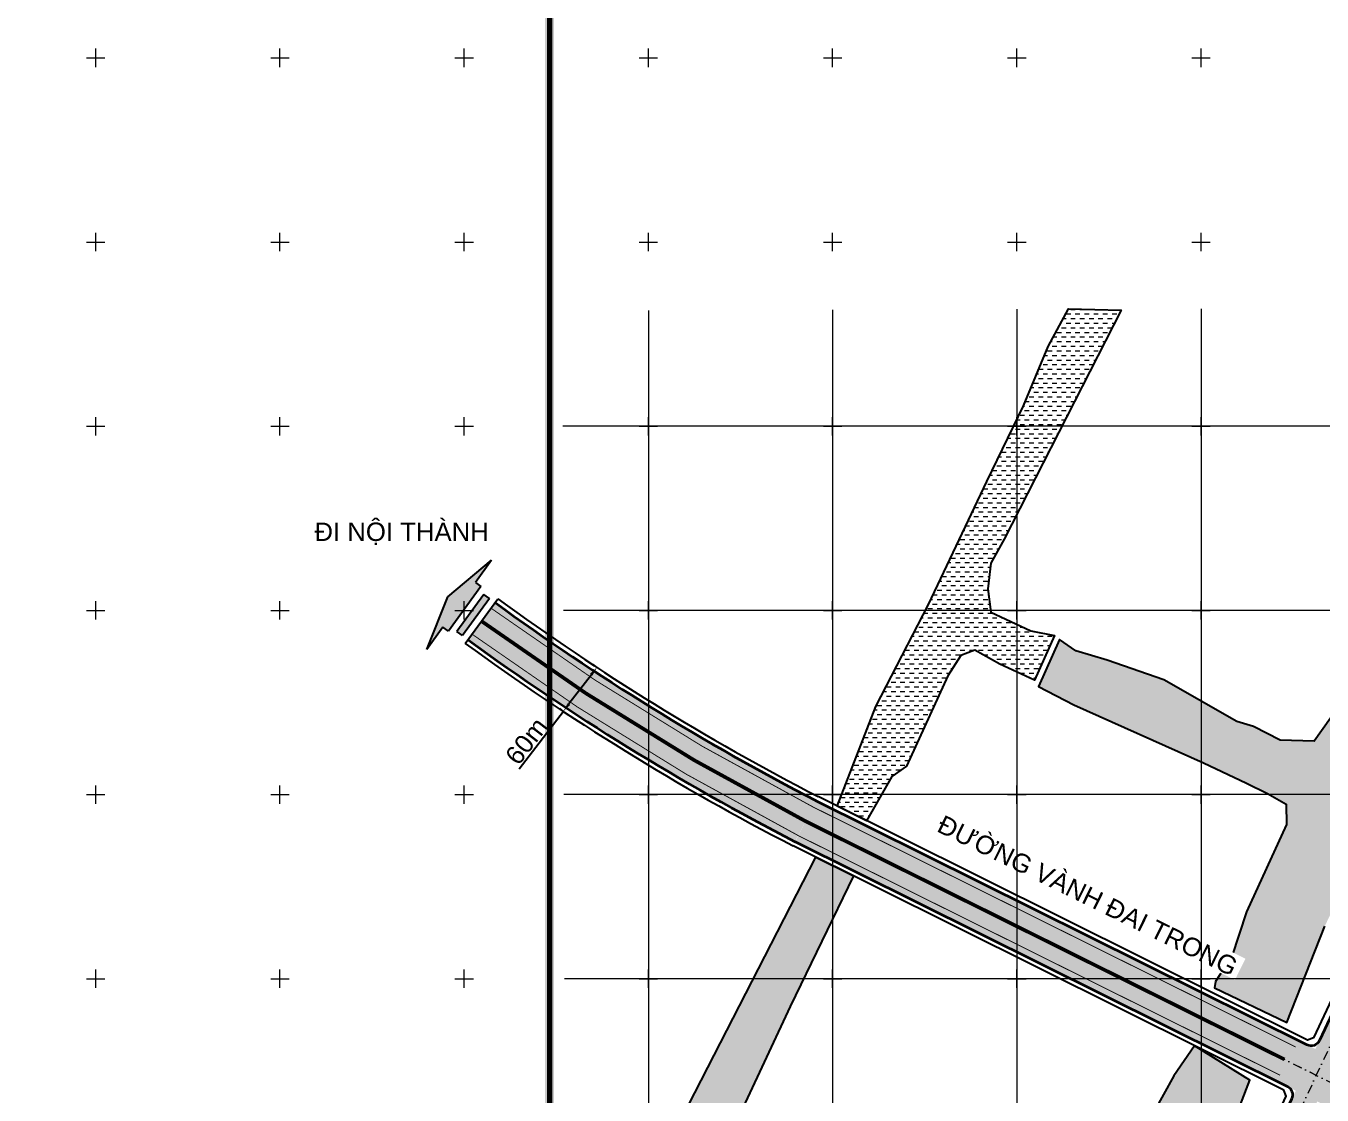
# Model space of a CAD drawing. Header units: millimetres. Extents: x 546597 to 607848, y 1180644 to 1193180.
# Drawn here: x 595124 to 596531, y 1185674 to 1186835 of the extents above; entities that cross this region are included whole.
import ezdxf
from ezdxf.enums import TextEntityAlignment as Align

# ---------------------------------------------------------------- set-up
doc = ezdxf.new("R2010")
doc.units = ezdxf.units.MM
doc.header["$MEASUREMENT"] = 0
for name, pattern in [('ACAD_ISO02W100', [15, 12, -3]), ('DASHDOT', [1, 0.5, -0.25, 0, -0.25]), ('DASHED', [0.75, 0.5, -0.25])]:
    doc.linetypes.add(name, pattern=pattern)
doc.layers.get('0').update_dxf_attribs({"linetype": 'CONTINUOUS', "lineweight": 20})
doc.layers.get('DEFPOINTS').update_dxf_attribs({"linetype": 'CONTINUOUS', "lineweight": 20})
for name, color, linetype, lineweight in [('A-DUONG', 1, 'CONTINUOUS', 35), ('A-LE', 4, 'CONTINUOUS', 25), ('A-TIM', 6, 'DASHDOT', 13), ('DIM GIAO THONG', 3, 'CONTINUOUS', 15), ('hide - hatch SONG RACH', 150, 'CONTINUOUS', 5), ('KHUNG', 2, 'CONTINUOUS', 120), ('toa do', 2, 'CONTINUOUS', 13)]:
    doc.layers.add(name, color=color, linetype=linetype, lineweight=lineweight)
for name, color, linetype in [('duong HH', 251, 'CONTINUOUS'), ('duong MOI', 251, 'ACAD_ISO02W100'), ('hatch CX cach ly', 70, 'CONTINUOUS'), ('SONG', 150, 'CONTINUOUS'), ('text DUONG', 7, 'CONTINUOUS')]:
    doc.layers.add(name, color=color, linetype=linetype)
doc.styles.add('VHEL-B', font='VHELVEB.TTF')
doc.styles.add('VNI-Helve Bold', font='VHELVEB.TTF')
doc.dimstyles.new('S1', dxfattribs={"dimtxt": 20, "dimasz": 10, "dimexe": 5, "dimexo": 0.625, "dimgap": 2, "dimtad": 1, "dimdec": 0, "dimtxsty": 'VHEL-B', "dimcen": 2.5, "dimclrd": 256, "dimclre": 256, "dimadec": 0, "dimazin": 0, "dimtfac": 1, "dimtdec": 0, "dimtmove": 0, "dimatfit": 3, "dimfxl": 1, "dimarcsym": 0})
pattern_1 = [(0, (601998.4743, 1186516.907), (5, 5), [5, -5])]

# ---------------------------------------------------------------- blocks, each defined once
blk = doc.blocks.new('MUITEN')
at = {"linetype": 'Continuous'}
h = blk.add_hatch(color=256, dxfattribs=at)
h.paths.add_polyline_path([(9.31, 0), (9.31, 2.82), (-9.31, 2.82), (-9.31, 0)])
h.paths.add_polyline_path([(11.27, 5.64), (11.27, 8.46), (22.55, 8.46), (0, 14.09), (-22.55, 8.46), (-11.27, 8.46), (-11.27, 5.64)])
for p, q in [((-22.55, 8.46), (0, 14.09)), ((-22.55, 8.46), (0, 14.09)), ((0, 14.09), (22.55, 8.46)), ((-11.27, 8.46), (-22.55, 8.46)), ((-11.27, 5.64), (-11.27, 8.46)), ((11.27, 5.64), (-11.27, 5.64)), ((11.27, 8.46), (11.27, 5.64)), ((22.55, 8.46), (11.27, 8.46)), ((9.31, 2.82), (-9.31, 2.82)), ((-9.31, 0), (-9.31, 2.82)), ((9.31, 0), (9.31, 2.82)), ((-11.27, -2.82), (11.27, -2.82))]:
    blk.add_line(p, q)
blk.add_lwpolyline([(9.31, 0), (-9.31, 0)])
blk = doc.blocks.new('*D95')
at = {"layer": 'DEFPOINTS', "color": 0, "transparency": 16777216}
for p in [(595744.1, 1186138.1), (595744.8, 1186137.6), (595708.4, 1186089.9)]:
    blk.add_point(p, dxfattribs=at)
at = {"layer": 'DIM GIAO THONG', "lineweight": -2, "transparency": 16777216}
for p, q in [((595744.3, 1186138), (595740.2, 1186141.2)), ((595738.1, 1186130.2), (595713.8, 1186098.4)), ((595707.7, 1186090.4), (595659.7, 1186027.5)), ((595707.9, 1186090.3), (595703.8, 1186093.5))]:
    blk.add_line(p, q, dxfattribs=at)
at = {"layer": 'DIM GIAO THONG', "transparency": 16777216}
for points in [[(595736.7, 1186131.2), (595739.4, 1186129.2), (595744.1, 1186138.1)], [(595712.5, 1186099.4), (595715.1, 1186097.4), (595707.7, 1186090.4)]]:
    blk.add_solid(points, dxfattribs=at)
at = {"layer": 'DIM GIAO THONG', "color": 0, "transparency": 16777216, "insert": (595667.6, 1186058.1), "char_height": 20, "attachment_point": 5, "rotation": 52.6341, "style": 'VHEL-B'}
blk.add_mtext('60m', dxfattribs=at)
blk = doc.blocks.new('CROSS')
for p, q in [((-5, 0), (5, 0)), ((0, -5), (0, 5))]:
    blk.add_line(p, q)

msp = doc.modelspace()

# ---------------------------------------------------------------- hatches: boundary and pattern name
at = {"layer": 'hide - hatch SONG RACH'}
h = msp.add_hatch(dxfattribs=at)
h.set_pattern_fill('DASH', color=256, scale=40, style=0)
h.set_pattern_definition(pattern_1)
h.paths.add_polyline_path([(597230.3, 1187083.8), (597217.5, 1187075.2), (597157.1, 1187027.5), (597080, 1186948.7), (597023.5, 1186922.5), (596992.5, 1186881.3), (596961.1, 1186829.4), (596896.2, 1186756.3), (596844.8, 1186689.2), (596755.8, 1186529.6), (596659.3, 1186335.3), (596615.9, 1186235.9), (596582, 1186160.1), (596558.1, 1186108.1), (596522.7, 1186058.2), (596485.9, 1186059.2), (596456.9, 1186074), (596438.7, 1186079.2), (596359.6, 1186124.5), (596298, 1186145.9), (596264.2, 1186156), (596246.5, 1186168.4), (596223.6, 1186117.3), (596261.8, 1186097.3), (596402.5, 1186034.4), (596449.2, 1186012.4), (596472.1, 1186001.2), (596492.3, 1185989.6), (596492.7, 1185967.6), (596449.4, 1185872.7), (596433.6, 1185824.2), (596415.6, 1185796.9), (596414.5, 1185790.1), (596493, 1185752.7), (596534.3, 1185857.1), (596562, 1185915.3), (596599.5, 1186000.5), (596638.1, 1186083.4), (596677.8, 1186170.7), (596710.5, 1186233.9), (596734.4, 1186280.5), (596763.7, 1186345.1), (596788.2, 1186395.2), (596801.6, 1186404.4), (596838.5, 1186480.1), (596840.8, 1186502.7), (596880.5, 1186582.3), (596921, 1186631.6), (596935.2, 1186670.4), (597019.8, 1186770.8), (597037.7, 1186799.9), (597077.8, 1186840), (597091.5, 1186843.7), (597101.3, 1186844.1), (597110.1, 1186842.7), (597123.4, 1186852.3), (597139, 1186862), (597159, 1186855.7), (597159.9, 1186850.9), (597229.1, 1186913.2), (597228.8, 1186957.3), (597227.3, 1186962.5), (597272.5, 1187000.5)])
h = msp.add_hatch(dxfattribs=at)
h.set_pattern_fill('DASH', color=256, scale=40, style=0)
h.set_pattern_definition(pattern_1)
h.paths.add_polyline_path([(596004.9, 1185987.5), (596047.1, 1186095.5), (596104, 1186206.3), (596167.6, 1186340), (596207.3, 1186422.1), (596233.9, 1186486.4), (596256, 1186527.6), (596313.3, 1186526.1), (596186.3, 1186277.2), (596171.9, 1186251.3), (596168.4, 1186223.5), (596171.9, 1186198.2), (596215.2, 1186177.8), (596241, 1186172.8), (596219.1, 1186124.1), (596181.4, 1186141.5), (596154.5, 1186156.9), (596139.1, 1186151), (596125.2, 1186129.1), (596080.3, 1186031), (596064.3, 1186019.5), (596036.9, 1185971.6)])
h = msp.add_hatch(dxfattribs=at)
h.set_pattern_fill('DASH', color=256, scale=40, style=0)
h.set_pattern_definition(pattern_1)
h.paths.add_polyline_path([(595953.8, 1185770), (596022.6, 1185911.7), (595981.9, 1185931.9), (595822.8, 1185622.7), (595702.8, 1185355.3), (595677.3, 1185293.9), (595635.5, 1185200.5), (595574.3, 1185070.6), (595560.2, 1185044.2), (595539.5, 1184994.5), (595515.5, 1184938.3), (595500.4, 1184909), (595476.4, 1184881.8), (595485, 1184870.8), (595487, 1184858.2), (595467.7, 1184824.9), (595476.5, 1184812.4), (595469.3, 1184789.6), (595459.4, 1184756.7), (595436.6, 1184737.7), (595420.2, 1184710), (595488.6, 1184738.9), (595485, 1184749.5), (595507.5, 1184811.6), (595521.6, 1184840.4), (595542.8, 1184894.9), (595562.2, 1184939.7), (595572, 1184968.5), (595602.5, 1185027.1), (595608.9, 1185038.2), (595620.1, 1185065.4), (595638.7, 1185101.6), (595647.1, 1185115), (595663.3, 1185153.4), (595706.9, 1185243.8), (595730.7, 1185294.4), (595739.1, 1185316.1), (595742.8, 1185330.8), (595748.3, 1185349.1), (595755.1, 1185360.9), (595760.9, 1185358.6), (595784.1, 1185408.9), (595856.3, 1185560.7)])
h = msp.add_hatch(dxfattribs=at)
h.set_pattern_fill('DASH', color=256, scale=40, style=0)
h.set_pattern_definition(pattern_1)
h.paths.add_polyline_path([(596367.4, 1185474.5), (596416.2, 1185593.8), (596453, 1185689.8), (596393, 1185727.2), (596370.3, 1185694.6), (596336.9, 1185633.9), (596302.7, 1185560.3), (596273.3, 1185485.5), (596243.8, 1185420.3), (596207.8, 1185373.4), (596163.6, 1185298.2), (596089.9, 1185191.2), (596014.6, 1185076.5), (595999.1, 1185085), (595974.3, 1185054.5), (595926.6, 1185005.1), (595845.5, 1184917.8), (595758.1, 1184867), (595693.1, 1184824.2), (595596.5, 1184769.3), (595514, 1184739.1), (595488.6, 1184738.9), (595420.2, 1184710), (595408.5, 1184691.9), (595356.3, 1184672.8), (595257.6, 1184659.4), (595151.2, 1184644.1), (595084.4, 1184630), (595034.1, 1184619.2), (594960.9, 1184593), (594928.5, 1184586.1), (594897.3, 1184582.6), (594863.7, 1184581.9), (594845.3, 1184582.3), (594831.9, 1184582.2), (594824.4, 1184581.5), (594785.7, 1184577.1), (594797.5, 1184558.5), (594810.1, 1184539.2), (594819.7, 1184526.2), (594832.6, 1184510.4), (594841.8, 1184500), (594863, 1184479), (594882.9, 1184462), (594922.9, 1184498.9), (594935.8, 1184508.9), (595061.4, 1184552.1), (595123.5, 1184567.3), (595311.5, 1184600.8), (595403.3, 1184607.5), (595513, 1184657.2), (595673.7, 1184725.2), (595756.1, 1184768.3), (595935.9, 1184893.3), (596034.8, 1184994.3), (596128.7, 1185090.4), (596196.9, 1185181.1), (596248.1, 1185256.3), (596315.1, 1185374.6)])

# ---------------------------------------------------------------- linework, layer by layer
at = {"layer": 'A-DUONG', "flags": 128}
msp.add_lwpolyline([(597294.8, 1186956.3, 0.088863), (596934, 1186569, 0.038683), (596779.7, 1186267.7), (596528.5, 1185732.9, -0.420765), (596515, 1185728.2), (595981.9, 1185993.4)], format="xyb", dxfattribs=at)
at = {"layer": 'A-DUONG', "ltscale": 0.05, "flags": 128}
msp.add_lwpolyline([(593966.3, 1185826.3), (594733.4, 1184650.6), (594795.9, 1184551.6, 0.149893), (594962.7, 1184408.2), (594971.9, 1184404.1, 0.377959), (594984.5, 1184408.2), (595008.2, 1184447.9, -0.09333), (595132.9, 1184500.3), (595376.7, 1184536.4, 0.083234), (595478.9, 1184579.7), (595780.9, 1184737.3), (595844.7, 1184774.5), (596011.7, 1184916.1), (596151.5, 1185064, 0.048231), (596302.7, 1185259.2), (596477.9, 1185625.2), (596498.7, 1185669.6, 0.407692), (596494.1, 1185682.8), (595959.3, 1185948.8)], format="xyb", dxfattribs=at)
at = {"layer": 'A-DUONG'}
for radius, end in [(2640.4, 242.7402), (2690.4, 242.7478)]:
    msp.add_arc((597191.3, 1188340.6), radius, 233.8493, end, dxfattribs=at)
at = {"layer": 'A-LE', "flags": 128}
for points in [[(597287.6, 1186959.6, 0.088248), (596928, 1186572.7, 0.038675), (596773.3, 1186270.5), (596522.1, 1185735.8), (596515.5, 1185733.5), (595984.2, 1185997.8)], [(593970.4, 1185829), (594737.6, 1184653.3), (594800.2, 1184554.2, 0.149893), (594964.7, 1184412.8), (594971.5, 1184409.8), (594978.7, 1184412.1), (595003.1, 1184452.9, -0.094571), (595131.6, 1184507.2), (595375.4, 1184543.3, 0.083229), (595475.4, 1184585.8), (595777.6, 1184743.5), (595840.7, 1184780.3), (596006.9, 1184921.2), (596146.4, 1185068.8, 0.04815), (596296.6, 1185262.6), (596471.6, 1185628.2), (596492.3, 1185672.5), (596490, 1185679.2), (595957.1, 1185944.3)]]:
    msp.add_lwpolyline(points, format="xyb", dxfattribs=at)
at = {"layer": 'A-LE'}
for radius, end in [(2635.4, 242.7395), (2695.4, 242.7486)]:
    msp.add_arc((597191.3, 1188340.6), radius, 233.8493, end, dxfattribs=at)
at = {"layer": 'A-TIM', "ltscale": 20, "flags": 128}
for points in [[(598889.9, 1187900.3), (598712.6, 1187821.3), (598462.1, 1187665.3), (597829.9, 1187277.6), (597420, 1187025.5, 0.112921), (596945, 1186562.1, 0.038699), (596791.6, 1186262.4), (596489.6, 1185619.7), (596314.1, 1185252.9, -0.04838), (596160.9, 1185055), (596020.6, 1184906.6), (595852.3, 1184763.9), (595787.2, 1184725.9), (595485.4, 1184568.4, -0.083242), (595379.2, 1184523.6), (595135.2, 1184487.5, 0.090926), (595017.9, 1184438.7), (594979.1, 1184373.7)], [(595618.9, 1186188.4, 0.038837), (595970.6, 1185971.1), (596782.6, 1185567.2, -0.11862), (597141.2, 1185266.6), (597541.9, 1184725), (597542.5, 1184724.1)], [(595618.9, 1186188.3, 0.03883), (595970.6, 1185971.1), (596547.5, 1185684.1)], [(595618.9, 1186188.3, 0.03883), (595970.6, 1185971.1), (596547.5, 1185684.1)]]:
    msp.add_lwpolyline(points, format="xyb", dxfattribs=at)
at = {"layer": 'duong HH', "color": 254, "ltscale": 2, "const_width": 26, "flags": 128}
msp.add_lwpolyline([(600651.3, 1188267.7, -0.004607), (600623.1, 1188262.3), (600462, 1188231.5), (599752.4, 1188102), (599182.5, 1187996.7), (598925.6, 1187916, 0.028626), (598924.5, 1187915.6), (598712.6, 1187821.3), (598462.1, 1187665.3), (597829.9, 1187277.6), (597420, 1187025.5, 0.112921), (596945, 1186562.1, 0.038699), (596791.6, 1186262.4), (596489.6, 1185619.7), (596314.1, 1185252.9, -0.04838), (596160.9, 1185055), (596020.6, 1184906.6), (595852.3, 1184763.9), (595787.2, 1184725.9), (595485.4, 1184568.4, -0.083242), (595379.2, 1184523.6), (595135.2, 1184487.5, 0.090926), (595017.9, 1184438.7), (594979.1, 1184373.7)], format="xyb", dxfattribs=at)
at = {"layer": 'duong MOI', "color": 254, "ltscale": 8, "const_width": 50, "flags": 128}
msp.add_lwpolyline([(595618.9, 1186188.3, 0.03883), (595970.6, 1185971.1), (596547.5, 1185684.1)], format="xyb", dxfattribs=at)
at = {"layer": 'duong MOI', "color": 254, "ltscale": 5, "const_width": 50, "flags": 128}
msp.add_lwpolyline([(596490.5, 1185712.5), (596783.4, 1185566.8)], dxfattribs=at)
at = {"layer": 'hatch CX cach ly'}
for points, const_width in [([(595629.2, 1186202.4, 0.038818), (595978.5, 1185986.7), (596502.7, 1185726)], 1), ([(595618.9, 1186188.3, 0.03883), (595970.6, 1185971.1), (596490.5, 1185712.5)], 4), ([(595608.6, 1186174.2, 0.038842), (595962.7, 1185955.5), (596485.8, 1185695.3)], 1)]:
    msp.add_lwpolyline(points, format="xyb", dxfattribs=dict(at, const_width=const_width))
at = {"layer": 'hatch CX cach ly', "color": 200}
for points, const_width in [([(595629.2, 1186202.4, 0.038818), (595978.5, 1185986.7), (596502.7, 1185726)], 0.5), ([(595618.9, 1186188.3, 0.03883), (595970.6, 1185971.1), (596490.5, 1185712.5)], 2.5), ([(595608.6, 1186174.2, 0.038842), (595962.7, 1185955.5), (596485.8, 1185695.3)], 0.5)]:
    msp.add_lwpolyline(points, format="xyb", dxfattribs=dict(at, const_width=const_width))
at = {"layer": 'SONG'}
msp.add_lwpolyline([(596004.9, 1185987.5), (596047.1, 1186095.5), (596104, 1186206.3), (596167.6, 1186340), (596207.3, 1186422.1), (596233.9, 1186486.4), (596256, 1186527.6), (596313.3, 1186526.1), (596186.3, 1186277.2), (596171.9, 1186251.3), (596168.4, 1186223.5), (596171.9, 1186198.2), (596215.2, 1186177.8), (596241, 1186172.8), (596219.1, 1186124.1), (596181.4, 1186141.5), (596154.5, 1186156.9), (596139.1, 1186151), (596125.2, 1186129.1), (596080.3, 1186031), (596064.3, 1186019.5), (596036.9, 1185971.6)], close=True, dxfattribs=at)
for points in [[(596558.1, 1186108.1), (596522.7, 1186058.2), (596485.9, 1186059.2), (596456.9, 1186074), (596438.7, 1186079.2), (596359.6, 1186124.5), (596298, 1186145.9), (596264.2, 1186156), (596246.5, 1186168.4), (596223.6, 1186117.3), (596261.8, 1186097.3), (596402.5, 1186034.4), (596449.2, 1186012.4), (596472.1, 1186001.2), (596492.3, 1185989.6), (596492.7, 1185967.6), (596449.4, 1185872.7), (596433.6, 1185824.2), (596415.6, 1185796.9), (596414.5, 1185790.1), (596493, 1185752.7), (596534.3, 1185857.1)], [(595822.8, 1185622.7), (595981.9, 1185931.9), (596022.6, 1185911.7), (595953.8, 1185770), (595856.3, 1185560.7)], [(596416.2, 1185593.8), (596453, 1185689.8), (596393, 1185727.2), (596370.3, 1185694.6), (596336.9, 1185633.9)]]:
    msp.add_lwpolyline(points, dxfattribs=at)
at = {"layer": 'toa do', "color": 250}
for p, q in [((595800, 1186525.8), (595800, 1181916.9)), ((607842.6, 1186400), (595707.1, 1186400)), ((607842.6, 1186200), (595707.7, 1186200))]:
    msp.add_line(p, q, dxfattribs=at)
at = {"layer": 'toa do', "color": 252}
for p, q in [((596000, 1186526.4), (596000, 1181917.4)), ((607842.6, 1186000), (595708.2, 1186000))]:
    msp.add_line(p, q, dxfattribs=at)

# ---------------------------------------------------------------- block references
at = {"layer": 'A-LE', "linetype": 'DASHED', "ltscale": 15, "xscale": 2.661060300779249, "yscale": 2.66106028208312, "zscale": 2.661060300779249, "rotation": 53.99648509380997}
msp.add_blockref('MUITEN', (595612.8, 1186192.8), dxfattribs=at)
at = {"layer": 'toa do', "xscale": 2, "yscale": 2, "zscale": 2}
for p in [(595200, 1186800), (595200, 1186800), (595400, 1186800), (595400, 1186800), (595600, 1186800), (595600, 1186800), (595800, 1186800), (595800, 1186800), (596000, 1186800), (596000, 1186800), (596200, 1186800), (596200, 1186800), (596400, 1186800), (596400, 1186800), (595200, 1186600), (595200, 1186600), (595400, 1186600), (595400, 1186600), (595600, 1186600), (595600, 1186600), (595800, 1186600), (595800, 1186600), (596000, 1186600), (596000, 1186600), (596200, 1186600), (596200, 1186600), (596400, 1186600), (596400, 1186600), (595200, 1186400), (595200, 1186400), (595400, 1186400), (595400, 1186400), (595600, 1186400), (595600, 1186400), (595800, 1186400), (595800, 1186400), (596000, 1186400), (596000, 1186400), (596200, 1186400), (596200, 1186400), (596400, 1186400), (596400, 1186400), (595200, 1186200), (595200, 1186200), (595400, 1186200), (595400, 1186200), (595600, 1186200), (595600, 1186200), (595800, 1186200), (595800, 1186200), (596000, 1186200), (596000, 1186200), (596200, 1186200), (596200, 1186200), (596400, 1186200), (596400, 1186200), (595200, 1186000), (595200, 1186000), (595400, 1186000), (595400, 1186000), (595600, 1186000), (595600, 1186000), (595800, 1186000), (595800, 1186000), (596000, 1186000), (596000, 1186000), (596200, 1186000), (596200, 1186000), (596400, 1186000), (596400, 1186000), (595200, 1185800), (595200, 1185800), (595400, 1185800), (595400, 1185800), (595600, 1185800), (595600, 1185800), (595800, 1185800), (595800, 1185800), (596000, 1185800), (596000, 1185800)]:
    msp.add_blockref('CROSS', p, dxfattribs=at)

# ---------------------------------------------------------------- dimensions: what is measured, and where the dimension line sits
at = {"layer": 'DIM GIAO THONG'}
dim = msp.add_linear_dim(base=(595744.1, 1186138.1), p1=(595708.4, 1186089.9), p2=(595744.8, 1186137.6), angle=52.6341, dimstyle='S1', override={"dimpost": 'm'}, dxfattribs=at)
dim.commit()
dim.dimension.update_dxf_attribs({"geometry": '*D95', "text_midpoint": (595677.3, 1186050.6), "dimtype": 161})

# ---------------------------------------------------------------- next in the draw order: wipeouts: each hides what was drawn before it
for points in [[(595433.4, 1186269.5), (595628.9, 1186269.5), (595628.9, 1186302.5), (595433.4, 1186302.5)], [(596111, 1185959.2), (596436.8, 1185798.7), (596448.2, 1185821.8), (596122.4, 1185982.4)]]:
    msp.add_wipeout(points).dxf.layer = 'text DUONG'

# ---------------------------------------------------------------- next in the draw order: linework, layer by layer
at = {"layer": 'KHUNG', "const_width": 10}
msp.add_lwpolyline([(591642.6, 1188405.4), (595692.6, 1188405.4), (595692.6, 1180648.5), (591642.6, 1180648.5)], close=True, dxfattribs=at)
at = {"layer": 'KHUNG'}
msp.add_lwpolyline([(599742.6, 1188405.4), (595692.6, 1188405.4), (595692.6, 1180648.5), (599742.6, 1180648.5)], close=True, dxfattribs=at)
at = {"layer": 'toa do', "color": 250}
for p, q in [((596200, 1186527), (596200, 1181918)), ((596400, 1186527.5), (596400, 1181918.6)), ((607842.6, 1185800), (595708.8, 1185800))]:
    msp.add_line(p, q, dxfattribs=at)

# ---------------------------------------------------------------- next in the draw order: block references
at = {"layer": 'toa do', "xscale": 2, "yscale": 2, "zscale": 2}
for p in [(596200, 1185800), (596200, 1185800), (596400, 1185800), (596400, 1185800)]:
    msp.add_blockref('CROSS', p, dxfattribs=at)

# ---------------------------------------------------------------- next in the draw order: texts
at = {"layer": 'text DUONG', "style": 'VNI-Helve Bold'}
msp.add_text('ÑI NOÄI THAØNH', height=20, dxfattribs=at).set_placement((595532.1, 1186275.4), align=Align.CENTER)
msp.add_text('ÑÖÔØNG VAØNH ÑAI TRONG', height=20, rotation=333.77, dxfattribs=at).set_placement((596111.9, 1185960.6))

doc.saveas('drawing.dxf')
